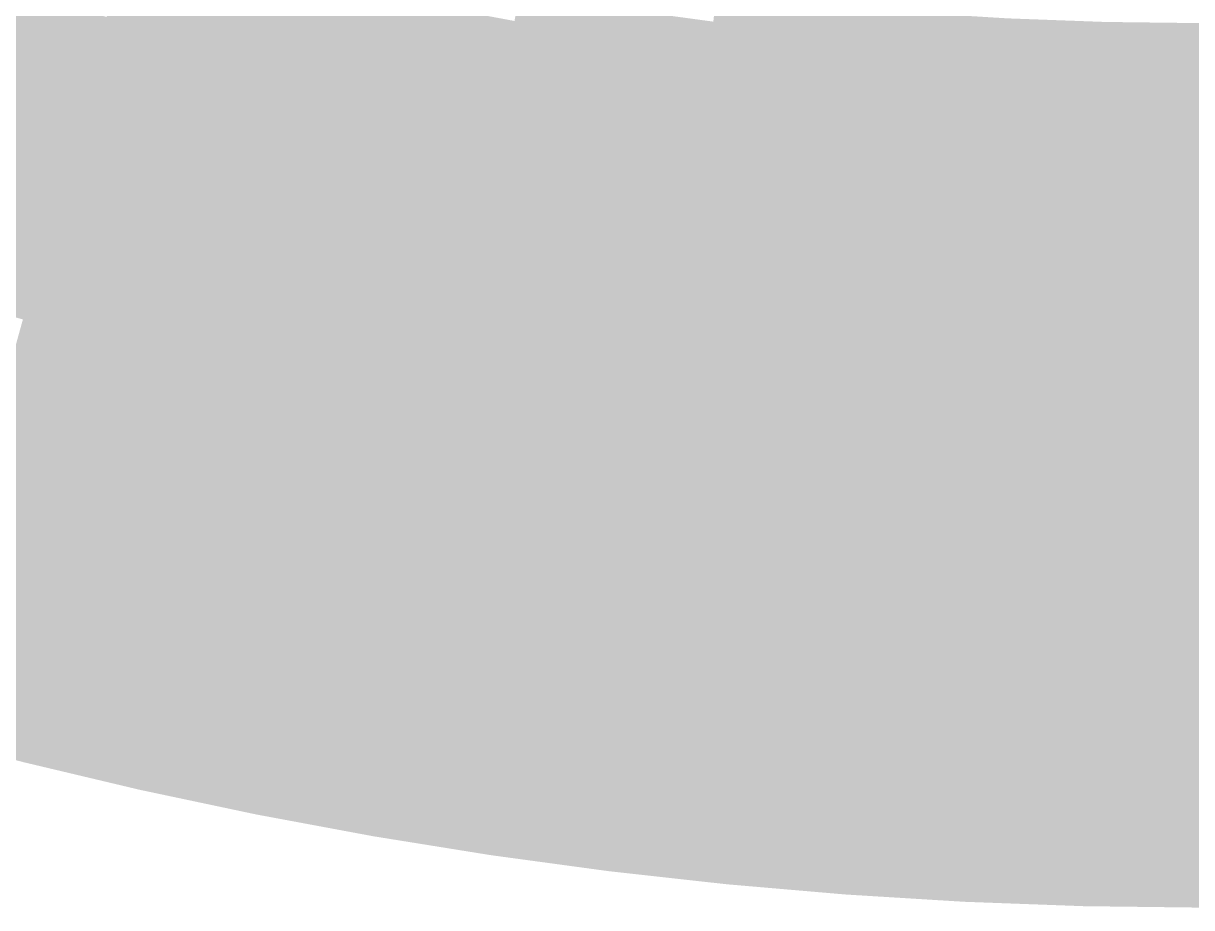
# Model space of a CAD drawing. Header units: inches. Extents: x -266 to 784, y -170 to 213.
# Drawn here: x -41.32 to -0.37, y -170 to -139.01 of the extents above; entities that cross this region are included whole.
import ezdxf

# ---------------------------------------------------------------- set-up
doc = ezdxf.new("R2010")
doc.units = ezdxf.units.IN
doc.header["$MEASUREMENT"] = 0

msp = doc.modelspace()

# ---------------------------------------------------------------- linework, layer by layer
at = {"color": 187, "true_color": 0x503d7b}
msp.add_solid([(-27.507735, -138.290725), (-27.702826, -139.27151), (-30.893275, -137.574), (-31.112376, -138.549702)], dxfattribs=at)
at = {"color": 177, "true_color": 0x43366e}
msp.add_solid([(-38.406637, -138.783753), (-38.67335, -139.74753), (-41.800994, -137.799408), (-42.091278, -138.756349)], dxfattribs=at)
at = {"color": 177, "true_color": 0x473972}
msp.add_solid([(-34.746166, -138.714469), (-34.989146, -139.6845), (-38.139924, -137.819977), (-38.406637, -138.783753)], dxfattribs=at)
at = {"color": 187, "true_color": 0x4c3b76}
msp.add_solid([(-31.112376, -138.549702), (-31.331477, -139.525405), (-34.503186, -137.744438), (-34.746166, -138.714469)], dxfattribs=at)
at = {"color": 187, "true_color": 0x563f7f}
msp.add_solid([(-20.542266, -138.484711), (-20.688997, -139.473888), (-23.934664, -137.93887), (-24.105626, -138.924148)], dxfattribs=at)
at = {"color": 197, "true_color": 0x5b4183}
msp.add_solid([(-13.624383, -138.330677), (-13.7224, -139.325862), (-17.015084, -137.954655), (-17.137495, -138.947135)], dxfattribs=at)
at = {"color": 187, "true_color": 0x513d7b}
msp.add_solid([(-24.105626, -138.924148), (-24.276588, -139.909425), (-27.507735, -138.290725), (-27.702826, -139.27151)], dxfattribs=at)
at = {"color": 197, "true_color": 0x5d4183}
msp.add_solid([(-10.225474, -138.623373), (-10.299039, -139.620664), (-13.624383, -138.330677), (-13.7224, -139.325862)], dxfattribs=at)
at = {"color": 177, "true_color": 0x41346a}
msp.add_solid([(-38.67335, -139.74753), (-38.940063, -140.711306), (-42.091278, -138.756349), (-42.381563, -139.713289)], dxfattribs=at)
at = {"color": 177, "true_color": 0x45366e}
msp.add_solid([(-34.989146, -139.6845), (-35.232126, -140.654532), (-38.406637, -138.783753), (-38.67335, -139.74753)], dxfattribs=at)
at = {"color": 187, "true_color": 0x493972}
msp.add_solid([(-31.331477, -139.525405), (-31.550579, -140.501107), (-34.746166, -138.714469), (-34.989146, -139.6845)], dxfattribs=at)
at = {"color": 187, "true_color": 0x4d3b76}
msp.add_solid([(-27.702826, -139.27151), (-27.897916, -140.252295), (-31.112376, -138.549702), (-31.331477, -139.525405)], dxfattribs=at)
at = {"color": 187, "true_color": 0x573f7f}
msp.add_solid([(-17.137495, -138.947135), (-17.259905, -139.939614), (-20.542266, -138.484711), (-20.688997, -139.473888)], dxfattribs=at)
at = {"color": 197, "true_color": 0x5f4183}
msp.add_solid([(-6.820407, -138.832568), (-6.869474, -139.831364), (-10.225474, -138.623373), (-10.299039, -139.620664)], dxfattribs=at)
at = {"color": 197, "true_color": 0x604183}
msp.add_solid([(-3.411231, -138.958136), (-3.435772, -139.957835), (-6.820407, -138.832568), (-6.869474, -139.831364)], dxfattribs=at)
at = {"color": 187, "true_color": 0x533d7b}
msp.add_solid([(-20.688997, -139.473888), (-20.835727, -140.463064), (-24.105626, -138.924148), (-24.276588, -139.909425)], dxfattribs=at)
at = {"color": 197, "true_color": 0x593f7f}
msp.add_solid([(-13.7224, -139.325862), (-13.820417, -140.321046), (-17.137495, -138.947135), (-17.259905, -139.939614)], dxfattribs=at)
at = {"color": 197, "true_color": 0x624183}
msp.add_solid([(0, -139), (0, -140), (-3.411231, -138.958136), (-3.435772, -139.957835)], dxfattribs=at)
at = {"color": 187, "true_color": 0x4a3972}
msp.add_solid([(-27.897916, -140.252295), (-28.093006, -141.23308), (-31.331477, -139.525405), (-31.550579, -140.501107)], dxfattribs=at)
at = {"color": 187, "true_color": 0x4e3b76}
msp.add_solid([(-24.276588, -139.909425), (-24.44755, -140.894703), (-27.702826, -139.27151), (-27.897916, -140.252295)], dxfattribs=at)
at = {"color": 187, "true_color": 0x543d7b}
msp.add_solid([(-17.259905, -139.939614), (-17.382316, -140.932094), (-20.688997, -139.473888), (-20.835727, -140.463064)], dxfattribs=at)
at = {"color": 197, "true_color": 0x5a3f7f}
msp.add_solid([(-10.299039, -139.620664), (-10.372603, -140.617954), (-13.7224, -139.325862), (-13.820417, -140.321046)], dxfattribs=at)
at = {"color": 197, "true_color": 0x5b3f7f}
msp.add_solid([(-6.869474, -139.831364), (-6.918542, -140.830159), (-10.299039, -139.620664), (-10.372603, -140.617954)], dxfattribs=at)
at = {"color": 209, "true_color": 0x3e3265}
msp.add_solid([(-38.940063, -140.711306), (-39.206775, -141.675082), (-42.381563, -139.713289), (-42.671848, -140.670229)], dxfattribs=at)
at = {"color": 177, "true_color": 0x42346a}
msp.add_solid([(-35.232126, -140.654532), (-35.475106, -141.624563), (-38.67335, -139.74753), (-38.940063, -140.711306)], dxfattribs=at)
at = {"color": 177, "true_color": 0x46366e}
msp.add_solid([(-31.550579, -140.501107), (-31.76968, -141.476809), (-34.989146, -139.6845), (-35.232126, -140.654532)], dxfattribs=at)
at = {"color": 187, "true_color": 0x503b76}
msp.add_solid([(-20.835727, -140.463064), (-20.982458, -141.452241), (-24.276588, -139.909425), (-24.44755, -140.894703)], dxfattribs=at)
at = {"color": 187, "true_color": 0x563d7b}
msp.add_solid([(-13.820417, -140.321046), (-13.918434, -141.316231), (-17.259905, -139.939614), (-17.382316, -140.932094)], dxfattribs=at)
at = {"color": 197, "true_color": 0x5d3f7f}
msp.add_solid([(-3.435772, -139.957835), (-3.460313, -140.957533), (-6.869474, -139.831364), (-6.918542, -140.830159)], dxfattribs=at)
at = {"color": 197, "true_color": 0x5e3f7f}
msp.add_solid([(0, -140), (0, -141), (-3.435772, -139.957835), (-3.460313, -140.957533)], dxfattribs=at)
at = {"color": 187, "true_color": 0x4b3972}
msp.add_solid([(-24.44755, -140.894703), (-24.618512, -141.879981), (-27.897916, -140.252295), (-28.093006, -141.23308)], dxfattribs=at)
at = {"color": 187, "true_color": 0x513b76}
msp.add_solid([(-17.382316, -140.932094), (-17.504727, -141.924573), (-20.835727, -140.463064), (-20.982458, -141.452241)], dxfattribs=at)
at = {"color": 187, "true_color": 0x573d7b}
msp.add_solid([(-10.372603, -140.617954), (-10.446168, -141.615245), (-13.820417, -140.321046), (-13.918434, -141.316231)], dxfattribs=at)
at = {"color": 199, "true_color": 0x3c3061}
msp.add_solid([(-39.206775, -141.675082), (-39.473488, -142.638858), (-42.671848, -140.670229), (-42.962132, -141.62717)], dxfattribs=at)
at = {"color": 209, "true_color": 0x3f3265}
msp.add_solid([(-35.475106, -141.624563), (-35.718086, -142.594594), (-38.940063, -140.711306), (-39.206775, -141.675082)], dxfattribs=at)
at = {"color": 177, "true_color": 0x43346a}
msp.add_solid([(-31.76968, -141.476809), (-31.988781, -142.452511), (-35.232126, -140.654532), (-35.475106, -141.624563)], dxfattribs=at)
at = {"color": 177, "true_color": 0x47366e}
msp.add_solid([(-28.093006, -141.23308), (-28.288097, -142.213866), (-31.550579, -140.501107), (-31.76968, -141.476809)], dxfattribs=at)
at = {"color": 197, "true_color": 0x583d7b}
msp.add_solid([(-6.918542, -140.830159), (-6.96761, -141.828955), (-10.372603, -140.617954), (-10.446168, -141.615245)], dxfattribs=at)
at = {"color": 197, "true_color": 0x5a3d7b}
msp.add_solid([(-3.460313, -140.957533), (-3.484854, -141.957232), (-6.918542, -140.830159), (-6.96761, -141.828955)], dxfattribs=at)
at = {"color": 187, "true_color": 0x49366e}
msp.add_solid([(-24.618512, -141.879981), (-24.789474, -142.865258), (-28.093006, -141.23308), (-28.288097, -142.213866)], dxfattribs=at)
at = {"color": 187, "true_color": 0x4d3972}
msp.add_solid([(-20.982458, -141.452241), (-21.129188, -142.441417), (-24.44755, -140.894703), (-24.618512, -141.879981)], dxfattribs=at)
at = {"color": 187, "true_color": 0x533b76}
msp.add_solid([(-13.918434, -141.316231), (-14.016451, -142.311416), (-17.382316, -140.932094), (-17.504727, -141.924573)], dxfattribs=at)
at = {"color": 197, "true_color": 0x5b3d7b}
msp.add_solid([(0, -141), (0, -142), (-3.460313, -140.957533), (-3.484854, -141.957232)], dxfattribs=at)
at = {"color": 199, "true_color": 0x392e5d}
msp.add_solid([(-39.473488, -142.638858), (-39.740201, -143.602634), (-42.962132, -141.62717), (-43.252417, -142.58411)], dxfattribs=at)
at = {"color": 199, "true_color": 0x3d3061}
msp.add_solid([(-35.718086, -142.594594), (-35.961067, -143.564625), (-39.206775, -141.675082), (-39.473488, -142.638858)], dxfattribs=at)
at = {"color": 209, "true_color": 0x413265}
msp.add_solid([(-31.988781, -142.452511), (-32.207882, -143.428213), (-35.475106, -141.624563), (-35.718086, -142.594594)], dxfattribs=at)
at = {"color": 177, "true_color": 0x45346a}
msp.add_solid([(-28.288097, -142.213866), (-28.483187, -143.194651), (-31.76968, -141.476809), (-31.988781, -142.452511)], dxfattribs=at)
at = {"color": 187, "true_color": 0x4e3972}
msp.add_solid([(-17.504727, -141.924573), (-17.627137, -142.917053), (-20.982458, -141.452241), (-21.129188, -142.441417)], dxfattribs=at)
at = {"color": 187, "true_color": 0x543b76}
msp.add_solid([(-10.446168, -141.615245), (-10.519733, -142.612535), (-13.918434, -141.316231), (-14.016451, -142.311416)], dxfattribs=at)
at = {"color": 187, "true_color": 0x553b76}
msp.add_solid([(-6.96761, -141.828955), (-7.016677, -142.82775), (-10.446168, -141.615245), (-10.519733, -142.612535)], dxfattribs=at)
at = {"color": 187, "true_color": 0x4a366e}
msp.add_solid([(-21.129188, -142.441417), (-21.275919, -143.430594), (-24.618512, -141.879981), (-24.789474, -142.865258)], dxfattribs=at)
at = {"color": 187, "true_color": 0x503972}
msp.add_solid([(-14.016451, -142.311416), (-14.114468, -143.306601), (-17.504727, -141.924573), (-17.627137, -142.917053)], dxfattribs=at)
at = {"color": 187, "true_color": 0x573b76}
msp.add_solid([(-3.484854, -141.957232), (-3.509396, -142.956931), (-6.96761, -141.828955), (-7.016677, -142.82775)], dxfattribs=at)
at = {"color": 197, "true_color": 0x583b76}
msp.add_solid([(0, -142), (0, -143), (-3.484854, -141.957232), (-3.509396, -142.956931)], dxfattribs=at)
at = {"color": 209, "true_color": 0x423265}
msp.add_solid([(-28.483187, -143.194651), (-28.678277, -144.175436), (-31.988781, -142.452511), (-32.207882, -143.428213)], dxfattribs=at)
at = {"color": 177, "true_color": 0x46346a}
msp.add_solid([(-24.789474, -142.865258), (-24.960436, -143.850536), (-28.288097, -142.213866), (-28.483187, -143.194651)], dxfattribs=at)
at = {"color": 187, "true_color": 0x4b366e}
msp.add_solid([(-17.627137, -142.917053), (-17.749548, -143.909533), (-21.129188, -142.441417), (-21.275919, -143.430594)], dxfattribs=at)
at = {"color": 187, "true_color": 0x513972}
msp.add_solid([(-10.519733, -142.612535), (-10.593297, -143.609826), (-14.016451, -142.311416), (-14.114468, -143.306601)], dxfattribs=at)
at = {"color": 199, "true_color": 0x362c59}
msp.add_solid([(-39.740201, -143.602634), (-40.006914, -144.56641), (-43.252417, -142.58411), (-43.542702, -143.54105)], dxfattribs=at)
at = {"color": 199, "true_color": 0x3a2e5d}
msp.add_solid([(-35.961067, -143.564625), (-36.204047, -144.534657), (-39.473488, -142.638858), (-39.740201, -143.602634)], dxfattribs=at)
at = {"color": 209, "true_color": 0x3e3061}
msp.add_solid([(-32.207882, -143.428213), (-32.426984, -144.403915), (-35.718086, -142.594594), (-35.961067, -143.564625)], dxfattribs=at)
at = {"color": 177, "true_color": 0x47346a}
msp.add_solid([(-21.275919, -143.430594), (-21.422649, -144.41977), (-24.789474, -142.865258), (-24.960436, -143.850536)], dxfattribs=at)
at = {"color": 187, "true_color": 0x4d366e}
msp.add_solid([(-14.114468, -143.306601), (-14.212485, -144.301785), (-17.627137, -142.917053), (-17.749548, -143.909533)], dxfattribs=at)
at = {"color": 187, "true_color": 0x523972}
msp.add_solid([(-7.016677, -142.82775), (-7.065745, -143.826546), (-10.519733, -142.612535), (-10.593297, -143.609826)], dxfattribs=at)
at = {"color": 187, "true_color": 0x543972}
msp.add_solid([(-3.509396, -142.956931), (-3.533937, -143.95663), (-7.016677, -142.82775), (-7.065745, -143.826546)], dxfattribs=at)
at = {"color": 209, "true_color": 0x433265}
msp.add_solid([(-24.960436, -143.850536), (-25.131398, -144.835813), (-28.483187, -143.194651), (-28.678277, -144.175436)], dxfattribs=at)
at = {"color": 187, "true_color": 0x4e366e}
msp.add_solid([(-10.593297, -143.609826), (-10.666862, -144.607116), (-14.114468, -143.306601), (-14.212485, -144.301785)], dxfattribs=at)
at = {"color": 187, "true_color": 0x553972}
msp.add_solid([(0, -143), (0, -144), (-3.509396, -142.956931), (-3.533937, -143.95663)], dxfattribs=at)
at = {"color": 189, "true_color": 0x342a54}
msp.add_solid([(-40.006914, -144.56641), (-40.273626, -145.530186), (-43.542702, -143.54105), (-43.832986, -144.497991)], dxfattribs=at)
at = {"color": 199, "true_color": 0x372c59}
msp.add_solid([(-36.204047, -144.534657), (-36.447027, -145.504688), (-39.740201, -143.602634), (-40.006914, -144.56641)], dxfattribs=at)
at = {"color": 199, "true_color": 0x3b2e5d}
msp.add_solid([(-32.426984, -144.403915), (-32.646085, -145.379617), (-35.961067, -143.564625), (-36.204047, -144.534657)], dxfattribs=at)
at = {"color": 209, "true_color": 0x3f3061}
msp.add_solid([(-28.678277, -144.175436), (-28.873368, -145.156221), (-32.207882, -143.428213), (-32.426984, -144.403915)], dxfattribs=at)
at = {"color": 187, "true_color": 0x48346a}
msp.add_solid([(-17.749548, -143.909533), (-17.871959, -144.902012), (-21.275919, -143.430594), (-21.422649, -144.41977)], dxfattribs=at)
at = {"color": 187, "true_color": 0x4f366e}
msp.add_solid([(-7.065745, -143.826546), (-7.114813, -144.825341), (-10.593297, -143.609826), (-10.666862, -144.607116)], dxfattribs=at)
at = {"color": 209, "true_color": 0x443265}
msp.add_solid([(-21.422649, -144.41977), (-21.56938, -145.408947), (-24.960436, -143.850536), (-25.131398, -144.835813)], dxfattribs=at)
at = {"color": 187, "true_color": 0x4a346a}
msp.add_solid([(-14.212485, -144.301785), (-14.310503, -145.29697), (-17.749548, -143.909533), (-17.871959, -144.902012)], dxfattribs=at)
at = {"color": 187, "true_color": 0x50366e}
msp.add_solid([(-3.533937, -143.95663), (-3.558478, -144.956329), (-7.065745, -143.826546), (-7.114813, -144.825341)], dxfattribs=at)
at = {"color": 187, "true_color": 0x52366e}
msp.add_solid([(0, -144), (0, -145), (-3.533937, -143.95663), (-3.558478, -144.956329)], dxfattribs=at)
at = {"color": 189, "true_color": 0x312850}
msp.add_solid([(-40.273626, -145.530186), (-40.540339, -146.493962), (-43.832986, -144.497991), (-44.123271, -145.454931)], dxfattribs=at)
at = {"color": 199, "true_color": 0x352a54}
msp.add_solid([(-36.447027, -145.504688), (-36.690007, -146.474719), (-40.006914, -144.56641), (-40.273626, -145.530186)], dxfattribs=at)
at = {"color": 199, "true_color": 0x382c59}
msp.add_solid([(-32.646085, -145.379617), (-32.865186, -146.35532), (-36.204047, -144.534657), (-36.447027, -145.504688)], dxfattribs=at)
at = {"color": 199, "true_color": 0x3c2e5d}
msp.add_solid([(-28.873368, -145.156221), (-29.068458, -146.137007), (-32.426984, -144.403915), (-32.646085, -145.379617)], dxfattribs=at)
at = {"color": 209, "true_color": 0x403061}
msp.add_solid([(-25.131398, -144.835813), (-25.30236, -145.821091), (-28.678277, -144.175436), (-28.873368, -145.156221)], dxfattribs=at)
at = {"color": 209, "true_color": 0x453265}
msp.add_solid([(-17.871959, -144.902012), (-17.994369, -145.894492), (-21.422649, -144.41977), (-21.56938, -145.408947)], dxfattribs=at)
at = {"color": 187, "true_color": 0x4b346a}
msp.add_solid([(-10.666862, -144.607116), (-10.740426, -145.604407), (-14.212485, -144.301785), (-14.310503, -145.29697)], dxfattribs=at)
at = {"color": 209, "true_color": 0x413061}
msp.add_solid([(-21.56938, -145.408947), (-21.71611, -146.398123), (-25.131398, -144.835813), (-25.30236, -145.821091)], dxfattribs=at)
at = {"color": 209, "true_color": 0x473265}
msp.add_solid([(-14.310503, -145.29697), (-14.40852, -146.292155), (-17.871959, -144.902012), (-17.994369, -145.894492)], dxfattribs=at)
at = {"color": 187, "true_color": 0x4c346a}
msp.add_solid([(-7.114813, -144.825341), (-7.16388, -145.824137), (-10.666862, -144.607116), (-10.740426, -145.604407)], dxfattribs=at)
at = {"color": 187, "true_color": 0x4d346a}
msp.add_solid([(-3.558478, -144.956329), (-3.583019, -145.956028), (-7.114813, -144.825341), (-7.16388, -145.824137)], dxfattribs=at)
at = {"color": 187, "true_color": 0x4f346a}
msp.add_solid([(0, -145), (0, -146), (-3.558478, -144.956329), (-3.583019, -145.956028)], dxfattribs=at)
at = {"color": 199, "true_color": 0x392c59}
msp.add_solid([(-29.068458, -146.137007), (-29.263548, -147.117792), (-32.646085, -145.379617), (-32.865186, -146.35532)], dxfattribs=at)
at = {"color": 199, "true_color": 0x3d2e5d}
msp.add_solid([(-25.30236, -145.821091), (-25.473321, -146.806369), (-28.873368, -145.156221), (-29.068458, -146.137007)], dxfattribs=at)
at = {"color": 219, "true_color": 0x483265}
msp.add_solid([(-10.740426, -145.604407), (-10.813991, -146.601697), (-14.310503, -145.29697), (-14.40852, -146.292155)], dxfattribs=at)
at = {"color": 189, "true_color": 0x2e254c}
msp.add_solid([(-40.540339, -146.493962), (-40.807052, -147.457738), (-44.123271, -145.454931), (-44.413556, -146.411871)], dxfattribs=at)
at = {"color": 189, "true_color": 0x322850}
msp.add_solid([(-36.690007, -146.474719), (-36.932987, -147.44475), (-40.273626, -145.530186), (-40.540339, -146.493962)], dxfattribs=at)
at = {"color": 199, "true_color": 0x362a54}
msp.add_solid([(-32.865186, -146.35532), (-33.084287, -147.331022), (-36.447027, -145.504688), (-36.690007, -146.474719)], dxfattribs=at)
at = {"color": 209, "true_color": 0x423061}
msp.add_solid([(-17.994369, -145.894492), (-18.11678, -146.886971), (-21.56938, -145.408947), (-21.71611, -146.398123)], dxfattribs=at)
at = {"color": 219, "true_color": 0x493265}
msp.add_solid([(-7.16388, -145.824137), (-7.212948, -146.822932), (-10.740426, -145.604407), (-10.813991, -146.601697)], dxfattribs=at)
at = {"color": 199, "true_color": 0x3a2c59}
msp.add_solid([(-25.473321, -146.806369), (-25.644283, -147.791646), (-29.068458, -146.137007), (-29.263548, -147.117792)], dxfattribs=at)
at = {"color": 209, "true_color": 0x3e2e5d}
msp.add_solid([(-21.71611, -146.398123), (-21.862841, -147.3873), (-25.30236, -145.821091), (-25.473321, -146.806369)], dxfattribs=at)
at = {"color": 209, "true_color": 0x443061}
msp.add_solid([(-14.40852, -146.292155), (-14.506537, -147.28734), (-17.994369, -145.894492), (-18.11678, -146.886971)], dxfattribs=at)
at = {"color": 219, "true_color": 0x4a3265}
msp.add_solid([(-3.583019, -145.956028), (-3.607561, -146.955726), (-7.16388, -145.824137), (-7.212948, -146.822932)], dxfattribs=at)
at = {"color": 219, "true_color": 0x4b3265}
msp.add_solid([(0, -146), (0, -147), (-3.583019, -145.956028), (-3.607561, -146.955726)], dxfattribs=at)
at = {"color": 189, "true_color": 0x2c2348}
msp.add_solid([(-40.807052, -147.457738), (-41.073765, -148.421514), (-44.413556, -146.411871), (-44.70384, -147.368812)], dxfattribs=at)
at = {"color": 189, "true_color": 0x2f254c}
msp.add_solid([(-36.932987, -147.44475), (-37.175968, -148.414782), (-40.540339, -146.493962), (-40.807052, -147.457738)], dxfattribs=at)
at = {"color": 189, "true_color": 0x332850}
msp.add_solid([(-33.084287, -147.331022), (-33.303389, -148.306724), (-36.690007, -146.474719), (-36.932987, -147.44475)], dxfattribs=at)
at = {"color": 199, "true_color": 0x372a54}
msp.add_solid([(-29.263548, -147.117792), (-29.458639, -148.098577), (-32.865186, -146.35532), (-33.084287, -147.331022)], dxfattribs=at)
at = {"color": 209, "true_color": 0x402e5d}
msp.add_solid([(-18.11678, -146.886971), (-18.239191, -147.879451), (-21.71611, -146.398123), (-21.862841, -147.3873)], dxfattribs=at)
at = {"color": 209, "true_color": 0x453061}
msp.add_solid([(-10.813991, -146.601697), (-10.887555, -147.598988), (-14.40852, -146.292155), (-14.506537, -147.28734)], dxfattribs=at)
at = {"color": 209, "true_color": 0x463061}
msp.add_solid([(-7.212948, -146.822932), (-7.262016, -147.821728), (-10.813991, -146.601697), (-10.887555, -147.598988)], dxfattribs=at)
at = {"color": 199, "true_color": 0x3c2c59}
msp.add_solid([(-21.862841, -147.3873), (-22.009571, -148.376476), (-25.473321, -146.806369), (-25.644283, -147.791646)], dxfattribs=at)
at = {"color": 209, "true_color": 0x412e5d}
msp.add_solid([(-14.506537, -147.28734), (-14.604554, -148.282524), (-18.11678, -146.886971), (-18.239191, -147.879451)], dxfattribs=at)
at = {"color": 209, "true_color": 0x473061}
msp.add_solid([(-3.607561, -146.955726), (-3.632102, -147.955425), (-7.212948, -146.822932), (-7.262016, -147.821728)], dxfattribs=at)
at = {"color": 219, "true_color": 0x483061}
msp.add_solid([(0, -147), (0, -148), (-3.607561, -146.955726), (-3.632102, -147.955425)], dxfattribs=at)
at = {"color": 179, "true_color": 0x292143}
msp.add_solid([(-41.073765, -148.421514), (-41.340477, -149.38529), (-44.70384, -147.368812), (-44.994125, -148.325752)], dxfattribs=at)
at = {"color": 189, "true_color": 0x342850}
msp.add_solid([(-29.458639, -148.098577), (-29.653729, -149.079363), (-33.084287, -147.331022), (-33.303389, -148.306724)], dxfattribs=at)
at = {"color": 199, "true_color": 0x382a54}
msp.add_solid([(-25.644283, -147.791646), (-25.815245, -148.776924), (-29.263548, -147.117792), (-29.458639, -148.098577)], dxfattribs=at)
at = {"color": 199, "true_color": 0x3d2c59}
msp.add_solid([(-18.239191, -147.879451), (-18.361601, -148.87193), (-21.862841, -147.3873), (-22.009571, -148.376476)], dxfattribs=at)
at = {"color": 209, "true_color": 0x422e5d}
msp.add_solid([(-10.887555, -147.598988), (-10.96112, -148.596278), (-14.506537, -147.28734), (-14.604554, -148.282524)], dxfattribs=at)
at = {"color": 189, "true_color": 0x2d2348}
for points in [[(-37.175968, -148.414782), (-37.418948, -149.384813), (-40.807052, -147.457738), (-41.073765, -148.421514)], [(-33.52249, -149.282426), (-33.741591, -150.258128), (-37.175968, -148.414782), (-37.418948, -149.384813)]]:
    msp.add_solid(points, dxfattribs=at)
at = {"color": 189, "true_color": 0x30254c}
msp.add_solid([(-33.303389, -148.306724), (-33.52249, -149.282426), (-36.932987, -147.44475), (-37.175968, -148.414782)], dxfattribs=at)
at = {"color": 199, "true_color": 0x392a54}
msp.add_solid([(-22.009571, -148.376476), (-22.156302, -149.365653), (-25.644283, -147.791646), (-25.815245, -148.776924)], dxfattribs=at)
at = {"color": 209, "true_color": 0x432e5d}
msp.add_solid([(-7.262016, -147.821728), (-7.311083, -148.820523), (-10.887555, -147.598988), (-10.96112, -148.596278)], dxfattribs=at)
at = {"color": 209, "true_color": 0x442e5d}
msp.add_solid([(-3.632102, -147.955425), (-3.656643, -148.955124), (-7.262016, -147.821728), (-7.311083, -148.820523)], dxfattribs=at)
at = {"color": 199, "true_color": 0x352850}
msp.add_solid([(-25.815245, -148.776924), (-25.986207, -149.762202), (-29.458639, -148.098577), (-29.653729, -149.079363)], dxfattribs=at)
at = {"color": 209, "true_color": 0x3e2c59}
msp.add_solid([(-14.604554, -148.282524), (-14.702571, -149.277709), (-18.239191, -147.879451), (-18.361601, -148.87193)], dxfattribs=at)
at = {"color": 209, "true_color": 0x452e5d}
msp.add_solid([(0, -148), (0, -149), (-3.632102, -147.955425), (-3.656643, -148.955124)], dxfattribs=at)
at = {"color": 179, "true_color": 0x2a2143}
msp.add_solid([(-37.418948, -149.384813), (-37.661928, -150.354844), (-41.073765, -148.421514), (-41.340477, -149.38529)], dxfattribs=at)
at = {"color": 189, "true_color": 0x31254c}
msp.add_solid([(-29.653729, -149.079363), (-29.848819, -150.060148), (-33.303389, -148.306724), (-33.52249, -149.282426)], dxfattribs=at)
at = {"color": 199, "true_color": 0x3a2a54}
msp.add_solid([(-18.361601, -148.87193), (-18.484012, -149.86441), (-22.009571, -148.376476), (-22.156302, -149.365653)], dxfattribs=at)
at = {"color": 209, "true_color": 0x3f2c59}
msp.add_solid([(-10.96112, -148.596278), (-11.034685, -149.593569), (-14.604554, -148.282524), (-14.702571, -149.277709)], dxfattribs=at)
at = {"color": 209, "true_color": 0x402c59}
msp.add_solid([(-7.311083, -148.820523), (-7.360151, -149.819318), (-10.96112, -148.596278), (-11.034685, -149.593569)], dxfattribs=at)
at = {"color": 199, "true_color": 0x362850}
msp.add_solid([(-22.156302, -149.365653), (-22.303032, -150.35483), (-25.815245, -148.776924), (-25.986207, -149.762202)], dxfattribs=at)
at = {"color": 199, "true_color": 0x3b2a54}
msp.add_solid([(-14.702571, -149.277709), (-14.800588, -150.272894), (-18.361601, -148.87193), (-18.484012, -149.86441)], dxfattribs=at)
at = {"color": 209, "true_color": 0x412c59}
msp.add_solid([(-3.656643, -148.955124), (-3.681184, -149.954823), (-7.311083, -148.820523), (-7.360151, -149.819318)], dxfattribs=at)
at = {"color": 209, "true_color": 0x422c59}
msp.add_solid([(0, -149), (0, -150), (-3.656643, -148.955124), (-3.681184, -149.954823)], dxfattribs=at)
at = {"color": 179, "true_color": 0x271f3f}
msp.add_solid([(-37.661928, -150.354844), (-37.904908, -151.324875), (-41.340477, -149.38529), (-41.60719, -150.349066)], dxfattribs=at)
at = {"color": 189, "true_color": 0x2b2143}
msp.add_solid([(-33.741591, -150.258128), (-33.960692, -151.23383), (-37.418948, -149.384813), (-37.661928, -150.354844)], dxfattribs=at)
at = {"color": 189, "true_color": 0x2e2348}
msp.add_solid([(-29.848819, -150.060148), (-30.04391, -151.040933), (-33.52249, -149.282426), (-33.741591, -150.258128)], dxfattribs=at)
at = {"color": 189, "true_color": 0x32254c}
msp.add_solid([(-25.986207, -149.762202), (-26.157169, -150.747479), (-29.653729, -149.079363), (-29.848819, -150.060148)], dxfattribs=at)
at = {"color": 199, "true_color": 0x372850}
msp.add_solid([(-18.484012, -149.86441), (-18.606423, -150.856889), (-22.156302, -149.365653), (-22.303032, -150.35483)], dxfattribs=at)
at = {"color": 199, "true_color": 0x3c2a54}
msp.add_solid([(-11.034685, -149.593569), (-11.108249, -150.590859), (-14.702571, -149.277709), (-14.800588, -150.272894)], dxfattribs=at)
at = {"color": 189, "true_color": 0x33254c}
msp.add_solid([(-22.303032, -150.35483), (-22.449763, -151.344006), (-25.986207, -149.762202), (-26.157169, -150.747479)], dxfattribs=at)
at = {"color": 199, "true_color": 0x382850}
msp.add_solid([(-14.800588, -150.272894), (-14.898605, -151.268078), (-18.484012, -149.86441), (-18.606423, -150.856889)], dxfattribs=at)
at = {"color": 199, "true_color": 0x3d2a54}
msp.add_solid([(-7.360151, -149.819318), (-7.409219, -150.818114), (-11.034685, -149.593569), (-11.108249, -150.590859)], dxfattribs=at)
at = {"color": 209, "true_color": 0x3e2a54}
msp.add_solid([(-3.681184, -149.954823), (-3.705726, -150.954522), (-7.360151, -149.819318), (-7.409219, -150.818114)], dxfattribs=at)
at = {"color": 189, "true_color": 0x2c2143}
for points in [[(-30.04391, -151.040933), (-30.239, -152.021718), (-33.741591, -150.258128), (-33.960692, -151.23383)], [(-26.328131, -151.732757), (-26.499093, -152.718035), (-30.04391, -151.040933), (-30.239, -152.021718)]]:
    msp.add_solid(points, dxfattribs=at)
at = {"color": 189, "true_color": 0x2f2348}
msp.add_solid([(-26.157169, -150.747479), (-26.328131, -151.732757), (-29.848819, -150.060148), (-30.04391, -151.040933)], dxfattribs=at)
at = {"color": 199, "true_color": 0x392850}
msp.add_solid([(-11.108249, -150.590859), (-11.181814, -151.588149), (-14.800588, -150.272894), (-14.898605, -151.268078)], dxfattribs=at)
at = {"color": 209, "true_color": 0x3f2a54}
msp.add_solid([(0, -150), (0, -151), (-3.681184, -149.954823), (-3.705726, -150.954522)], dxfattribs=at)
at = {"color": 179, "true_color": 0x251d3b}
for points in [[(-37.904908, -151.324875), (-38.147888, -152.294907), (-41.60719, -150.349066), (-41.873903, -151.312842)], [(-34.179793, -152.209532), (-34.398895, -153.185234), (-37.904908, -151.324875), (-38.147888, -152.294907)]]:
    msp.add_solid(points, dxfattribs=at)
at = {"color": 179, "true_color": 0x281f3f}
msp.add_solid([(-33.960692, -151.23383), (-34.179793, -152.209532), (-37.661928, -150.354844), (-37.904908, -151.324875)], dxfattribs=at)
at = {"color": 189, "true_color": 0x34254c}
msp.add_solid([(-18.606423, -150.856889), (-18.728833, -151.849369), (-22.303032, -150.35483), (-22.449763, -151.344006)], dxfattribs=at)
at = {"color": 199, "true_color": 0x3a2850}
msp.add_solid([(-7.409219, -150.818114), (-7.458287, -151.816909), (-11.108249, -150.590859), (-11.181814, -151.588149)], dxfattribs=at)
at = {"color": 189, "true_color": 0x302348}
msp.add_solid([(-22.449763, -151.344006), (-22.596493, -152.333183), (-26.157169, -150.747479), (-26.328131, -151.732757)], dxfattribs=at)
at = {"color": 199, "true_color": 0x35254c}
msp.add_solid([(-14.898605, -151.268078), (-14.996622, -152.263263), (-18.606423, -150.856889), (-18.728833, -151.849369)], dxfattribs=at)
at = {"color": 199, "true_color": 0x3b2850}
for points in [[(-3.705726, -150.954522), (-3.730267, -151.95422), (-7.409219, -150.818114), (-7.458287, -151.816909)], [(0, -151), (0, -152), (-3.705726, -150.954522), (-3.730267, -151.95422)]]:
    msp.add_solid(points, dxfattribs=at)
at = {"color": 179, "true_color": 0x221b36}
msp.add_solid([(-38.147888, -152.294907), (-38.390868, -153.264938), (-41.873903, -151.312842), (-42.140616, -152.276618)], dxfattribs=at)
at = {"color": 179, "true_color": 0x291f3f}
for points in [[(-30.239, -152.021718), (-30.43409, -153.002504), (-33.960692, -151.23383), (-34.179793, -152.209532)], [(-26.499093, -152.718035), (-26.670055, -153.703312), (-30.239, -152.021718), (-30.43409, -153.002504)]]:
    msp.add_solid(points, dxfattribs=at)
at = {"color": 189, "true_color": 0x312348}
msp.add_solid([(-18.728833, -151.849369), (-18.851244, -152.841848), (-22.449763, -151.344006), (-22.596493, -152.333183)], dxfattribs=at)
at = {"color": 199, "true_color": 0x36254c}
for points in [[(-11.181814, -151.588149), (-11.255378, -152.58544), (-14.898605, -151.268078), (-14.996622, -152.263263)], [(-7.458287, -151.816909), (-7.507354, -152.815705), (-11.181814, -151.588149), (-11.255378, -152.58544)]]:
    msp.add_solid(points, dxfattribs=at)
at = {"color": 189, "true_color": 0x2d2143}
msp.add_solid([(-22.596493, -152.333183), (-22.743224, -153.322359), (-26.328131, -151.732757), (-26.499093, -152.718035)], dxfattribs=at)
at = {"color": 189, "true_color": 0x322348}
msp.add_solid([(-14.996622, -152.263263), (-15.09464, -153.258448), (-18.728833, -151.849369), (-18.851244, -152.841848)], dxfattribs=at)
at = {"color": 199, "true_color": 0x37254c}
msp.add_solid([(-3.730267, -151.95422), (-3.754808, -152.953919), (-7.458287, -151.816909), (-7.507354, -152.815705)], dxfattribs=at)
at = {"color": 179, "true_color": 0x1f1932}
msp.add_solid([(-38.390868, -153.264938), (-38.633849, -154.234969), (-42.140616, -152.276618), (-42.407328, -153.240394)], dxfattribs=at)
at = {"color": 179, "true_color": 0x231b36}
for points in [[(-34.398895, -153.185234), (-34.617996, -154.160937), (-38.147888, -152.294907), (-38.390868, -153.264938)], [(-30.629181, -153.983289), (-30.824271, -154.964074), (-34.398895, -153.185234), (-34.617996, -154.160937)]]:
    msp.add_solid(points, dxfattribs=at)
at = {"color": 179, "true_color": 0x261d3b}
msp.add_solid([(-30.43409, -153.002504), (-30.629181, -153.983289), (-34.179793, -152.209532), (-34.398895, -153.185234)], dxfattribs=at)
at = {"color": 189, "true_color": 0x2e2143}
msp.add_solid([(-18.851244, -152.841848), (-18.973655, -153.834328), (-22.596493, -152.333183), (-22.743224, -153.322359)], dxfattribs=at)
at = {"color": 189, "true_color": 0x332348}
for points in [[(-11.255378, -152.58544), (-11.328943, -153.58273), (-14.996622, -152.263263), (-15.09464, -153.258448)], [(-7.507354, -152.815705), (-7.556422, -153.8145), (-11.255378, -152.58544), (-11.328943, -153.58273)]]:
    msp.add_solid(points, dxfattribs=at)
at = {"color": 199, "true_color": 0x38254c}
msp.add_solid([(0, -152), (0, -153), (-3.730267, -151.95422), (-3.754808, -152.953919)], dxfattribs=at)
at = {"color": 179, "true_color": 0x2a1f3f}
msp.add_solid([(-22.743224, -153.322359), (-22.889954, -154.311536), (-26.499093, -152.718035), (-26.670055, -153.703312)], dxfattribs=at)
at = {"color": 179, "true_color": 0x271d3b}
for points in [[(-26.670055, -153.703312), (-26.841017, -154.68859), (-30.43409, -153.002504), (-30.629181, -153.983289)], [(-22.889954, -154.311536), (-23.036685, -155.300712), (-26.670055, -153.703312), (-26.841017, -154.68859)]]:
    msp.add_solid(points, dxfattribs=at)
at = {"color": 189, "true_color": 0x2f2143}
msp.add_solid([(-15.09464, -153.258448), (-15.192657, -154.253633), (-18.851244, -152.841848), (-18.973655, -153.834328)], dxfattribs=at)
at = {"color": 189, "true_color": 0x342348}
msp.add_solid([(-3.754808, -152.953919), (-3.779349, -153.953618), (-7.507354, -152.815705), (-7.556422, -153.8145)], dxfattribs=at)
at = {"color": 199, "true_color": 0x352348}
msp.add_solid([(0, -153), (0, -154), (-3.754808, -152.953919), (-3.779349, -153.953618)], dxfattribs=at)
at = {"color": 179, "true_color": 0x1d162e}
for points in [[(-38.633849, -154.234969), (-38.876829, -155.205001), (-42.407328, -153.240394), (-42.674041, -154.204171)], [(-34.837097, -155.136639), (-35.056198, -156.112341), (-38.633849, -154.234969), (-38.876829, -155.205001)]]:
    msp.add_solid(points, dxfattribs=at)
at = {"color": 179, "true_color": 0x201932}
for points in [[(-34.617996, -154.160937), (-34.837097, -155.136639), (-38.390868, -153.264938), (-38.633849, -154.234969)], [(-30.824271, -154.964074), (-31.019361, -155.94486), (-34.617996, -154.160937), (-34.837097, -155.136639)]]:
    msp.add_solid(points, dxfattribs=at)
at = {"color": 189, "true_color": 0x2b1f3f}
msp.add_solid([(-18.973655, -153.834328), (-19.096065, -154.826807), (-22.743224, -153.322359), (-22.889954, -154.311536)], dxfattribs=at)
at = {"color": 189, "true_color": 0x302143}
for points in [[(-11.328943, -153.58273), (-11.402507, -154.580021), (-15.09464, -153.258448), (-15.192657, -154.253633)], [(-7.556422, -153.8145), (-7.60549, -154.813296), (-11.328943, -153.58273), (-11.402507, -154.580021)]]:
    msp.add_solid(points, dxfattribs=at)
at = {"color": 179, "true_color": 0x241b36}
for points in [[(-26.841017, -154.68859), (-27.011978, -155.673867), (-30.629181, -153.983289), (-30.824271, -154.964074)], [(-23.036685, -155.300712), (-23.183415, -156.289889), (-26.841017, -154.68859), (-27.011978, -155.673867)]]:
    msp.add_solid(points, dxfattribs=at)
at = {"color": 189, "true_color": 0x2c1f3f}
msp.add_solid([(-15.192657, -154.253633), (-15.290674, -155.248817), (-18.973655, -153.834328), (-19.096065, -154.826807)], dxfattribs=at)
at = {"color": 189, "true_color": 0x312143}
msp.add_solid([(-3.779349, -153.953618), (-3.80389, -154.953317), (-7.556422, -153.8145), (-7.60549, -154.813296)], dxfattribs=at)
at = {"color": 189, "true_color": 0x322143}
msp.add_solid([(0, -154), (0, -155), (-3.779349, -153.953618), (-3.80389, -154.953317)], dxfattribs=at)
at = {"color": 188, "true_color": 0x1a142a}
for points in [[(-38.876829, -155.205001), (-39.119809, -156.175032), (-42.674041, -154.204171), (-42.940754, -155.167947)], [(-35.056198, -156.112341), (-35.2753, -157.088043), (-38.876829, -155.205001), (-39.119809, -156.175032)]]:
    msp.add_solid(points, dxfattribs=at)
at = {"color": 179, "true_color": 0x281d3b}
msp.add_solid([(-19.096065, -154.826807), (-19.218476, -155.819287), (-22.889954, -154.311536), (-23.036685, -155.300712)], dxfattribs=at)
at = {"color": 189, "true_color": 0x2d1f3f}
for points in [[(-11.402507, -154.580021), (-11.476072, -155.577311), (-15.192657, -154.253633), (-15.290674, -155.248817)], [(-7.60549, -154.813296), (-7.654557, -155.812091), (-11.402507, -154.580021), (-11.476072, -155.577311)]]:
    msp.add_solid(points, dxfattribs=at)
at = {"color": 188, "true_color": 0x171225}
msp.add_solid([(-39.119809, -156.175032), (-39.362789, -157.145063), (-42.940754, -155.167947), (-43.207467, -156.131723)], dxfattribs=at)
at = {"color": 179, "true_color": 0x1e162e}
for points in [[(-31.019361, -155.94486), (-31.214452, -156.925645), (-34.837097, -155.136639), (-35.056198, -156.112341)], [(-27.18294, -156.659145), (-27.353902, -157.644423), (-31.019361, -155.94486), (-31.214452, -156.925645)]]:
    msp.add_solid(points, dxfattribs=at)
at = {"color": 179, "true_color": 0x211932}
msp.add_solid([(-27.011978, -155.673867), (-27.18294, -156.659145), (-30.824271, -154.964074), (-31.019361, -155.94486)], dxfattribs=at)
at = {"color": 179, "true_color": 0x291d3b}
for points in [[(-15.290674, -155.248817), (-15.388691, -156.244002), (-19.096065, -154.826807), (-19.218476, -155.819287)], [(-11.476072, -155.577311), (-11.549637, -156.574602), (-15.290674, -155.248817), (-15.388691, -156.244002)]]:
    msp.add_solid(points, dxfattribs=at)
at = {"color": 189, "true_color": 0x2e1f3f}
msp.add_solid([(-3.80389, -154.953317), (-3.828432, -155.953016), (-7.60549, -154.813296), (-7.654557, -155.812091)], dxfattribs=at)
at = {"color": 189, "true_color": 0x2f1f3f}
msp.add_solid([(0, -155), (0, -156), (-3.80389, -154.953317), (-3.828432, -155.953016)], dxfattribs=at)
at = {"color": 179, "true_color": 0x251b36}
msp.add_solid([(-19.218476, -155.819287), (-19.340887, -156.811766), (-23.036685, -155.300712), (-23.183415, -156.289889)], dxfattribs=at)
at = {"color": 179, "true_color": 0x2a1d3b}
msp.add_solid([(-7.654557, -155.812091), (-7.703625, -156.810887), (-11.476072, -155.577311), (-11.549637, -156.574602)], dxfattribs=at)
at = {"color": 179, "true_color": 0x221932}
for points in [[(-23.183415, -156.289889), (-23.330145, -157.279065), (-27.011978, -155.673867), (-27.18294, -156.659145)], [(-19.340887, -156.811766), (-19.463297, -157.804246), (-23.183415, -156.289889), (-23.330145, -157.279065)]]:
    msp.add_solid(points, dxfattribs=at)
at = {"color": 179, "true_color": 0x261b36}
for points in [[(-15.388691, -156.244002), (-15.486708, -157.239187), (-19.218476, -155.819287), (-19.340887, -156.811766)], [(-11.549637, -156.574602), (-11.623201, -157.571892), (-15.388691, -156.244002), (-15.486708, -157.239187)]]:
    msp.add_solid(points, dxfattribs=at)
at = {"color": 189, "true_color": 0x2b1d3b}
msp.add_solid([(-3.828432, -155.953016), (-3.852973, -156.952715), (-7.654557, -155.812091), (-7.703625, -156.810887)], dxfattribs=at)
at = {"color": 189, "true_color": 0x2c1d3b}
msp.add_solid([(0, -156), (0, -157), (-3.828432, -155.953016), (-3.852973, -156.952715)], dxfattribs=at)
at = {"color": 188, "true_color": 0x141021}
msp.add_solid([(-39.362789, -157.145063), (-39.605769, -158.115094), (-43.207467, -156.131723), (-43.474179, -157.095499)], dxfattribs=at)
at = {"color": 188, "true_color": 0x181225}
for points in [[(-35.2753, -157.088043), (-35.494401, -158.063745), (-39.119809, -156.175032), (-39.362789, -157.145063)], [(-31.409542, -157.90643), (-31.604632, -158.887215), (-35.2753, -157.088043), (-35.494401, -158.063745)], [(-27.524864, -158.6297), (-27.695826, -159.614978), (-31.409542, -157.90643), (-31.604632, -158.887215)]]:
    msp.add_solid(points, dxfattribs=at)
at = {"color": 179, "true_color": 0x1b142a}
for points in [[(-31.214452, -156.925645), (-31.409542, -157.90643), (-35.056198, -156.112341), (-35.2753, -157.088043)], [(-27.353902, -157.644423), (-27.524864, -158.6297), (-31.214452, -156.925645), (-31.409542, -157.90643)]]:
    msp.add_solid(points, dxfattribs=at)
at = {"color": 179, "true_color": 0x1f162e}
for points in [[(-23.330145, -157.279065), (-23.476876, -158.268242), (-27.18294, -156.659145), (-27.353902, -157.644423)], [(-19.463297, -157.804246), (-19.585708, -158.796726), (-23.330145, -157.279065), (-23.476876, -158.268242)]]:
    msp.add_solid(points, dxfattribs=at)
at = {"color": 179, "true_color": 0x231932}
for points in [[(-15.486708, -157.239187), (-15.584725, -158.234372), (-19.340887, -156.811766), (-19.463297, -157.804246)], [(-11.623201, -157.571892), (-11.696766, -158.569183), (-15.486708, -157.239187), (-15.584725, -158.234372)]]:
    msp.add_solid(points, dxfattribs=at)
at = {"color": 179, "true_color": 0x271b36}
msp.add_solid([(-7.703625, -156.810887), (-7.752693, -157.809682), (-11.549637, -156.574602), (-11.623201, -157.571892)], dxfattribs=at)
at = {"color": 179, "true_color": 0x281b36}
for points in [[(-3.852973, -156.952715), (-3.877514, -157.952413), (-7.703625, -156.810887), (-7.752693, -157.809682)], [(0, -157), (0, -158), (-3.852973, -156.952715), (-3.877514, -157.952413)]]:
    msp.add_solid(points, dxfattribs=at)
at = {"color": 188, "true_color": 0x120e1d}
for points in [[(-39.605769, -158.115094), (-39.84875, -159.085126), (-43.474179, -157.095499), (-43.740892, -158.059275)], [(-35.713502, -159.039447), (-35.932603, -160.015149), (-39.605769, -158.115094), (-39.84875, -159.085126)], [(-31.799723, -159.868001), (-31.994813, -160.848786), (-35.713502, -159.039447), (-35.932603, -160.015149)]]:
    msp.add_solid(points, dxfattribs=at)
at = {"color": 188, "true_color": 0x151021}
for points in [[(-35.494401, -158.063745), (-35.713502, -159.039447), (-39.362789, -157.145063), (-39.605769, -158.115094)], [(-31.604632, -158.887215), (-31.799723, -159.868001), (-35.494401, -158.063745), (-35.713502, -159.039447)]]:
    msp.add_solid(points, dxfattribs=at)
at = {"color": 250, "true_color": 0x1c142a}
for points in [[(-23.476876, -158.268242), (-23.623606, -159.257418), (-27.353902, -157.644423), (-27.524864, -158.6297)], [(-19.585708, -158.796726), (-19.708119, -159.789205), (-23.476876, -158.268242), (-23.623606, -159.257418)]]:
    msp.add_solid(points, dxfattribs=at)
at = {"color": 179, "true_color": 0x241932}
msp.add_solid([(-7.752693, -157.809682), (-7.80176, -158.808478), (-11.623201, -157.571892), (-11.696766, -158.569183)], dxfattribs=at)
at = {"color": 188, "true_color": 0x0f0c19}
for points in [[(-39.84875, -159.085126), (-40.09173, -160.055157), (-43.740892, -158.059275), (-44.007605, -159.023051)], [(-35.932603, -160.015149), (-36.151705, -160.990851), (-39.84875, -159.085126), (-40.09173, -160.055157)]]:
    msp.add_solid(points, dxfattribs=at)
at = {"color": 179, "true_color": 0x20162e}
for points in [[(-15.584725, -158.234372), (-15.682742, -159.229556), (-19.463297, -157.804246), (-19.585708, -158.796726)], [(-11.696766, -158.569183), (-11.77033, -159.566473), (-15.584725, -158.234372), (-15.682742, -159.229556)]]:
    msp.add_solid(points, dxfattribs=at)
at = {"color": 179, "true_color": 0x251932}
for points in [[(-3.877514, -157.952413), (-3.902055, -158.952112), (-7.752693, -157.809682), (-7.80176, -158.808478)], [(0, -158), (0, -159), (-3.877514, -157.952413), (-3.902055, -158.952112)]]:
    msp.add_solid(points, dxfattribs=at)
at = {"color": 188, "true_color": 0x161021}
for points in [[(-27.695826, -159.614978), (-27.866788, -160.600256), (-31.604632, -158.887215), (-31.799723, -159.868001)], [(-23.770337, -160.246595), (-23.917067, -161.235771), (-27.695826, -159.614978), (-27.866788, -160.600256)], [(-19.830529, -160.781685), (-19.95294, -161.774164), (-23.770337, -160.246595), (-23.917067, -161.235771)]]:
    msp.add_solid(points, dxfattribs=at)
at = {"color": 188, "true_color": 0x191225}
for points in [[(-23.623606, -159.257418), (-23.770337, -160.246595), (-27.524864, -158.6297), (-27.695826, -159.614978)], [(-19.708119, -159.789205), (-19.830529, -160.781685), (-23.623606, -159.257418), (-23.770337, -160.246595)]]:
    msp.add_solid(points, dxfattribs=at)
at = {"color": 250, "true_color": 0x1d142a}
for points in [[(-15.682742, -159.229556), (-15.78076, -160.224741), (-19.585708, -158.796726), (-19.708119, -159.789205)], [(-11.77033, -159.566473), (-11.843895, -160.563764), (-15.682742, -159.229556), (-15.78076, -160.224741)]]:
    msp.add_solid(points, dxfattribs=at)
at = {"color": 179, "true_color": 0x21162e}
for points in [[(-7.80176, -158.808478), (-7.850828, -159.807273), (-11.696766, -158.569183), (-11.77033, -159.566473)], [(-3.902055, -158.952112), (-3.926597, -159.951811), (-7.80176, -158.808478), (-7.850828, -159.807273)]]:
    msp.add_solid(points, dxfattribs=at)
at = {"color": 188, "true_color": 0x0c0a14}
msp.add_solid([(-40.09173, -160.055157), (-40.33471, -161.025188), (-44.007605, -159.023051), (-44.274318, -159.986827)], dxfattribs=at)
at = {"color": 250, "true_color": 0x22162e}
msp.add_solid([(0, -159), (0, -160), (-3.902055, -158.952112), (-3.926597, -159.951811)], dxfattribs=at)
at = {"color": 250, "true_color": 0x1e142a}
for points in [[(-7.850828, -159.807273), (-7.899896, -160.806068), (-11.77033, -159.566473), (-11.843895, -160.563764)], [(-3.926597, -159.951811), (-3.951138, -160.95151), (-7.850828, -159.807273), (-7.899896, -160.806068)]]:
    msp.add_solid(points, dxfattribs=at)
at = {"color": 188, "true_color": 0x0a0810}
for points in [[(-40.33471, -161.025188), (-40.57769, -161.995219), (-44.274318, -159.986827), (-44.541031, -160.950603)], [(-36.370806, -161.966554), (-36.589907, -162.942256), (-40.33471, -161.025188), (-40.57769, -161.995219)], [(-32.384993, -162.810357), (-32.580084, -163.791142), (-36.370806, -161.966554), (-36.589907, -162.942256)], [(-28.379674, -163.556089), (-28.550635, -164.541366), (-32.384993, -162.810357), (-32.580084, -163.791142)]]:
    msp.add_solid(points, dxfattribs=at)
at = {"color": 188, "true_color": 0x0d0a14}
for points in [[(-36.151705, -160.990851), (-36.370806, -161.966554), (-40.09173, -160.055157), (-40.33471, -161.025188)], [(-32.189903, -161.829571), (-32.384993, -162.810357), (-36.151705, -160.990851), (-36.370806, -161.966554)], [(-28.208712, -162.570811), (-28.379674, -163.556089), (-32.189903, -161.829571), (-32.384993, -162.810357)], [(-24.210528, -163.214124), (-24.357259, -164.203301), (-28.208712, -162.570811), (-28.379674, -163.556089)]]:
    msp.add_solid(points, dxfattribs=at)
at = {"color": 188, "true_color": 0x100c19}
for points in [[(-31.994813, -160.848786), (-32.189903, -161.829571), (-35.932603, -160.015149), (-36.151705, -160.990851)], [(-28.03775, -161.585533), (-28.208712, -162.570811), (-31.994813, -160.848786), (-32.189903, -161.829571)], [(-24.063798, -162.224948), (-24.210528, -163.214124), (-28.03775, -161.585533), (-28.208712, -162.570811)]]:
    msp.add_solid(points, dxfattribs=at)
at = {"color": 188, "true_color": 0x130e1d}
for points in [[(-27.866788, -160.600256), (-28.03775, -161.585533), (-31.799723, -159.868001), (-31.994813, -160.848786)], [(-23.917067, -161.235771), (-24.063798, -162.224948), (-27.866788, -160.600256), (-28.03775, -161.585533)]]:
    msp.add_solid(points, dxfattribs=at)
at = {"color": 188, "true_color": 0x1a1225}
for points in [[(-15.78076, -160.224741), (-15.878777, -161.219926), (-19.708119, -159.789205), (-19.830529, -160.781685)], [(-11.843895, -160.563764), (-11.917459, -161.561054), (-15.78076, -160.224741), (-15.878777, -161.219926)]]:
    msp.add_solid(points, dxfattribs=at)
at = {"color": 250, "true_color": 0x1f142a}
msp.add_solid([(0, -160), (0, -161), (-3.926597, -159.951811), (-3.951138, -160.95151)], dxfattribs=at)
at = {"color": 178, "true_color": 0x07050c}
for points in [[(-40.57769, -161.995219), (-40.82067, -162.965251), (-44.541031, -160.950603), (-44.807743, -161.914379)], [(-36.589907, -162.942256), (-36.809008, -163.917958), (-40.57769, -161.995219), (-40.82067, -162.965251)], [(-32.580084, -163.791142), (-32.775174, -164.771927), (-36.589907, -162.942256), (-36.809008, -163.917958)], [(-28.550635, -164.541366), (-28.721597, -165.526644), (-32.580084, -163.791142), (-32.775174, -164.771927)]]:
    msp.add_solid(points, dxfattribs=at)
at = {"color": 188, "true_color": 0x171021}
for points in [[(-15.878777, -161.219926), (-15.976794, -162.21511), (-19.830529, -160.781685), (-19.95294, -161.774164)], [(-11.917459, -161.561054), (-11.991024, -162.558344), (-15.878777, -161.219926), (-15.976794, -162.21511)]]:
    msp.add_solid(points, dxfattribs=at)
at = {"color": 250, "true_color": 0x1b1225}
for points in [[(-7.899896, -160.806068), (-7.948963, -161.804864), (-11.843895, -160.563764), (-11.917459, -161.561054)], [(-3.951138, -160.95151), (-3.975679, -161.951209), (-7.899896, -160.806068), (-7.948963, -161.804864)]]:
    msp.add_solid(points, dxfattribs=at)
at = {"color": 250, "true_color": 0x1c1225}
msp.add_solid([(0, -161), (0, -162), (-3.951138, -160.95151), (-3.975679, -161.951209)], dxfattribs=at)
at = {"color": 188, "true_color": 0x140e1d}
for points in [[(-19.95294, -161.774164), (-20.075351, -162.766644), (-23.917067, -161.235771), (-24.063798, -162.224948)], [(-15.976794, -162.21511), (-16.074811, -163.210295), (-19.95294, -161.774164), (-20.075351, -162.766644)], [(-11.991024, -162.558344), (-12.064588, -163.555635), (-15.976794, -162.21511), (-16.074811, -163.210295)]]:
    msp.add_solid(points, dxfattribs=at)
at = {"color": 188, "true_color": 0x181021}
for points in [[(-7.948963, -161.804864), (-7.998031, -162.803659), (-11.917459, -161.561054), (-11.991024, -162.558344)], [(-3.975679, -161.951209), (-4.00022, -162.950907), (-7.948963, -161.804864), (-7.998031, -162.803659)], [(0, -162), (0, -163), (-3.975679, -161.951209), (-4.00022, -162.950907)]]:
    msp.add_solid(points, dxfattribs=at)
at = {"color": 178, "true_color": 0x040308}
for points in [[(-40.82067, -162.965251), (-41.06365, -163.935282), (-44.807743, -161.914379), (-45.074456, -162.878155)], [(-36.809008, -163.917958), (-37.02811, -164.89366), (-40.82067, -162.965251), (-41.06365, -163.935282)]]:
    msp.add_solid(points, dxfattribs=at)
at = {"color": 188, "true_color": 0x110c19}
for points in [[(-20.075351, -162.766644), (-20.197761, -163.759123), (-24.063798, -162.224948), (-24.210528, -163.214124)], [(-16.074811, -163.210295), (-16.172828, -164.20548), (-20.075351, -162.766644), (-20.197761, -163.759123)], [(-12.064588, -163.555635), (-12.138153, -164.552925), (-16.074811, -163.210295), (-16.172828, -164.20548)], [(-8.047099, -163.802455), (-8.096166, -164.80125), (-12.064588, -163.555635), (-12.138153, -164.552925)]]:
    msp.add_solid(points, dxfattribs=at)
at = {"color": 188, "true_color": 0x150e1d}
for points in [[(-7.998031, -162.803659), (-8.047099, -163.802455), (-11.991024, -162.558344), (-12.064588, -163.555635)], [(-4.00022, -162.950907), (-4.024761, -163.950606), (-7.998031, -162.803659), (-8.047099, -163.802455)], [(0, -163), (0, -164), (-4.00022, -162.950907), (-4.024761, -163.950606)]]:
    msp.add_solid(points, dxfattribs=at)
at = {"color": 178, "true_color": 0x020103}
for points in [[(-41.06365, -163.935282), (-41.306631, -164.905313), (-45.074456, -162.878155), (-45.341169, -163.841931)], [(-37.02811, -164.89366), (-37.247211, -165.869362), (-41.06365, -163.935282), (-41.306631, -164.905313)], [(-32.970264, -165.752712), (-33.165355, -166.733498), (-37.02811, -164.89366), (-37.247211, -165.869362)], [(-28.892559, -166.511922), (-29.063521, -167.497199), (-32.970264, -165.752712), (-33.165355, -166.733498)], [(-24.79745, -167.17083), (-24.944181, -168.160007), (-28.892559, -166.511922), (-29.063521, -167.497199)], [(-20.687404, -167.729041), (-20.809815, -168.721521), (-24.79745, -167.17083), (-24.944181, -168.160007)], [(-16.564897, -168.186219), (-16.662914, -169.181404), (-20.687404, -167.729041), (-20.809815, -168.721521)], [(-12.432411, -168.542087), (-12.505976, -169.539378), (-16.564897, -168.186219), (-16.662914, -169.181404)], [(-8.292437, -168.796432), (-8.341505, -169.795228), (-12.432411, -168.542087), (-12.505976, -169.539378)], [(-4.147468, -168.9491), (-4.172009, -169.948799), (-8.292437, -168.796432), (-8.341505, -169.795228)], [(0, -169), (0, -170), (-4.147468, -168.9491), (-4.172009, -169.948799)]]:
    msp.add_solid(points, dxfattribs=at)
at = {"color": 188, "true_color": 0x0e0a14}
for points in [[(-20.197761, -163.759123), (-20.320172, -164.751603), (-24.210528, -163.214124), (-24.357259, -164.203301)], [(-16.172828, -164.20548), (-16.270845, -165.200665), (-20.197761, -163.759123), (-20.320172, -164.751603)], [(-12.138153, -164.552925), (-12.211718, -165.550216), (-16.172828, -164.20548), (-16.270845, -165.200665)], [(-8.096166, -164.80125), (-8.145234, -165.800046), (-12.138153, -164.552925), (-12.211718, -165.550216)]]:
    msp.add_solid(points, dxfattribs=at)
at = {"color": 188, "true_color": 0x0b0810}
for points in [[(-24.357259, -164.203301), (-24.503989, -165.192477), (-28.379674, -163.556089), (-28.550635, -164.541366)], [(-20.320172, -164.751603), (-20.442583, -165.744082), (-24.357259, -164.203301), (-24.503989, -165.192477)], [(-16.270845, -165.200665), (-16.368862, -166.195849), (-20.320172, -164.751603), (-20.442583, -165.744082)], [(-12.211718, -165.550216), (-12.285282, -166.547506), (-16.270845, -165.200665), (-16.368862, -166.195849)], [(-8.145234, -165.800046), (-8.194302, -166.798841), (-12.211718, -165.550216), (-12.285282, -166.547506)]]:
    msp.add_solid(points, dxfattribs=at)
at = {"color": 188, "true_color": 0x120c19}
for points in [[(-4.024761, -163.950606), (-4.049303, -164.950305), (-8.047099, -163.802455), (-8.096166, -164.80125)], [(0, -164), (0, -165), (-4.024761, -163.950606), (-4.049303, -164.950305)]]:
    msp.add_solid(points, dxfattribs=at)
at = {"color": 178, "true_color": 0x050308}
for points in [[(-32.775174, -164.771927), (-32.970264, -165.752712), (-36.809008, -163.917958), (-37.02811, -164.89366)], [(-28.721597, -165.526644), (-28.892559, -166.511922), (-32.775174, -164.771927), (-32.970264, -165.752712)], [(-24.65072, -166.181654), (-24.79745, -167.17083), (-28.721597, -165.526644), (-28.892559, -166.511922)], [(-20.564993, -166.736562), (-20.687404, -167.729041), (-24.65072, -166.181654), (-24.79745, -167.17083)], [(-16.46688, -167.191034), (-16.564897, -168.186219), (-20.564993, -166.736562), (-20.687404, -167.729041)], [(-12.358847, -167.544797), (-12.432411, -168.542087), (-16.46688, -167.191034), (-16.564897, -168.186219)], [(-8.243369, -167.797637), (-8.292437, -168.796432), (-12.358847, -167.544797), (-12.432411, -168.542087)], [(-4.122926, -167.949402), (-4.147468, -168.9491), (-8.243369, -167.797637), (-8.292437, -168.796432)], [(0, -168), (0, -169), (-4.122926, -167.949402), (-4.147468, -168.9491)]]:
    msp.add_solid(points, dxfattribs=at)
at = {"color": 178, "true_color": 0x08050c}
for points in [[(-24.503989, -165.192477), (-24.65072, -166.181654), (-28.550635, -164.541366), (-28.721597, -165.526644)], [(-20.442583, -165.744082), (-20.564993, -166.736562), (-24.503989, -165.192477), (-24.65072, -166.181654)], [(-16.368862, -166.195849), (-16.46688, -167.191034), (-20.442583, -165.744082), (-20.564993, -166.736562)], [(-12.285282, -166.547506), (-12.358847, -167.544797), (-16.368862, -166.195849), (-16.46688, -167.191034)], [(-8.194302, -166.798841), (-8.243369, -167.797637), (-12.285282, -166.547506), (-12.358847, -167.544797)], [(-4.098385, -166.949703), (-4.122926, -167.949402), (-8.194302, -166.798841), (-8.243369, -167.797637)]]:
    msp.add_solid(points, dxfattribs=at)
at = {"color": 188, "true_color": 0x0f0a14}
for points in [[(-4.049303, -164.950305), (-4.073844, -165.950004), (-8.096166, -164.80125), (-8.145234, -165.800046)], [(0, -165), (0, -166), (-4.049303, -164.950305), (-4.073844, -165.950004)]]:
    msp.add_solid(points, dxfattribs=at)
at = {"color": 188, "true_color": 0x0c0810}
for points in [[(-4.073844, -165.950004), (-4.098385, -166.949703), (-8.145234, -165.800046), (-8.194302, -166.798841)], [(0, -166), (0, -167), (-4.073844, -165.950004), (-4.098385, -166.949703)]]:
    msp.add_solid(points, dxfattribs=at)
at = {"color": 178, "true_color": 0x09050c}
msp.add_solid([(0, -167), (0, -168), (-4.098385, -166.949703), (-4.122926, -167.949402)], dxfattribs=at)

doc.saveas('drawing.dxf')
